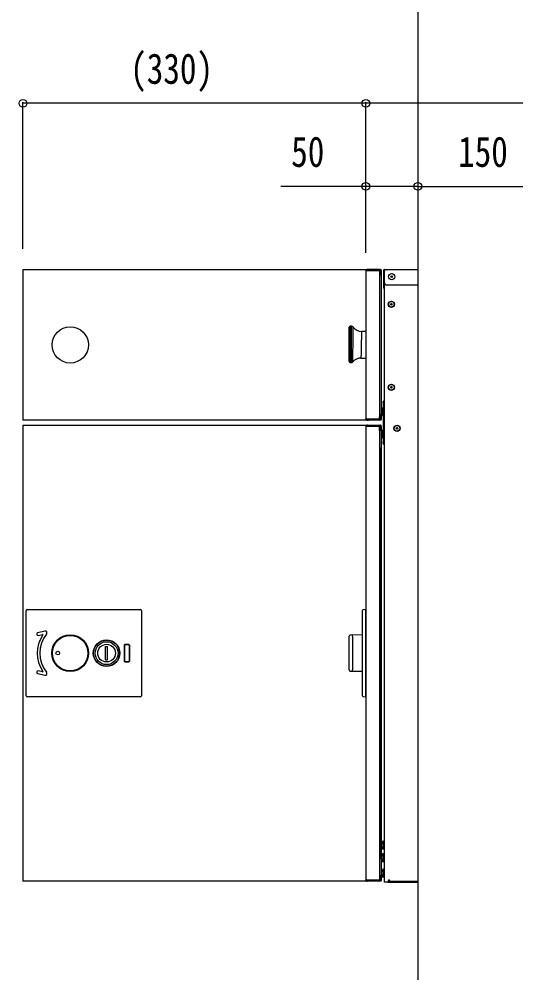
# Model space of a CAD drawing. Units: millimetres, scale not verified. Extents: x -2102 to 2102, y -1485 to 1485.
# Drawn here: x 434 to 912, y -566 to 352 of the extents above; entities that cross this region are included whole.
import ezdxf
from ezdxf.enums import TextEntityAlignment as Align

# ---------------------------------------------------------------- set-up
doc = ezdxf.new("R2010")
doc.units = ezdxf.units.MM
doc.header["$LTSCALE"] = 8
doc.layers.add('0-3_YKK_A1', color=4, linetype='Continuous')
doc.layers.add('0-4_YKK_D', color=6, linetype='Continuous')
doc.styles.add('ＭＳ ゴシック', font='')
doc.styles.get('ＭＳ ゴシック').set_extended_font_data('MS Gothic')

msp = doc.modelspace()

# ---------------------------------------------------------------- linework, layer by layer
at = {"layer": '0-3_YKK_A1'}
for p, q in [((817.61, 312.5), (817.61, -787.5)), ((437.513, 111.2), (781.746, 111.2)), ((437.513, 111.2), (437.513, -33.8)), ((767.61, 110.4), (767.61, 110.2)), ((770.01, 111.2), (768.41, 111.2)), ((770.01, 110.4), (768.41, 110.4)), ((768.41, 110.4), (768.41, 110.2)), ((770.01, 110.4), (770.01, 111.2)), ((776.27, 111.2), (770.01, 111.2)), ((770.01, 110.4), (776.27, 110.4)), ((776.27, 110.4), (776.27, 111.2)), ((780.61, 111.2), (776.27, 111.2)), ((776.27, 110.4), (780.61, 110.4)), ((780.61, 111.2), (780.61, 110.4)), ((780.81, 111.2), (780.61, 111.2)), ((780.81, 110.4), (780.61, 110.4)), ((780.81, 110.4), (780.81, 108.2)), ((781.61, 110.4), (781.61, 108.2)), ((781.906, 111.2), (781.746, 111.2)), ((781.906, 111.2), (782.156, 111.2)), ((781.906, 111.133), (781.906, 111.2)), ((782.146, 110.4), (782.146, 110.2)), ((782.156, 110.4), (782.146, 110.4)), ((782.156, 110.4), (782.156, 111.2)), ((784.51, 110.4), (784.51, 110.2)), ((785.51, 111.2), (785.31, 111.2)), ((785.51, 110.4), (785.31, 110.4)), ((785.31, 110.4), (785.31, 110.2)), ((785.51, 111.2), (817.61, 111.2)), ((785.51, 111.2), (785.51, 110.4)), ((785.51, 98.2), (785.51, 110.4)), ((767.61, 110.2), (767.61, -32.8)), ((767.61, 110.2), (768.81, 110.2)), ((768.81, 110.2), (776.27, 110.2)), ((776.27, 110.2), (780.61, 110.2)), ((780.61, 110.2), (780.61, -32.8)), ((780.81, 108.2), (780.81, 106.2)), ((780.81, 106.2), (781.61, 106.2)), ((781.61, 106.2), (781.61, 108.2)), ((782.546, 110.2), (782.146, 110.2)), ((782.546, -32.8), (782.546, 110.2)), ((785.31, 110.2), (784.51, 110.2)), ((784.51, 110.2), (784.51, 109.7)), ((784.51, 109.7), (784.51, 98.2)), ((785.31, 109.7), (785.31, 110.2)), ((785.31, 98.2), (785.31, 109.7)), ((784.51, 98.2), (784.51, 96.2)), ((784.51, 96.2), (784.51, 93.5)), ((785.31, 96.2), (785.31, 93.5)), ((817.61, 96.2), (787.51, 96.2)), ((751.61, 39.033), (751.61, 55.533)), ((753.61, 56.533), (752.61, 56.533)), ((752.61, 56.533), (752.61, 39.033)), ((753.61, 39.033), (753.61, 56.533)), ((767.61, 51.533), (763.357, 51.533)), ((767.61, 53.699), (767.61, 23.701)), ((767.61, 51.533), (767.61, 25.867)), ((751.61, 22.533), (751.61, 39.033)), ((752.61, 39.033), (752.61, 21.533)), ((753.61, 21.533), (753.61, 39.033)), ((752.61, 21.533), (753.61, 21.533)), ((762.842, 25.867), (767.61, 25.867)), ((784.11, -16.1), (784.11, -16.3)), ((784.11, -17.3), (784.11, -55.3)), ((784.91, -16.3), (784.91, -16.1)), ((784.91, -55.3), (784.91, -17.3)), ((784.061, -21.75), (784.11, -21.75)), ((784.11, -29.85), (784.11, -21.75)), ((784.91, -47.3), (784.91, -25.8)), ((781.746, -33.8), (437.513, -33.8)), ((767.61, -32.8), (768.81, -32.8)), ((767.61, -33), (767.61, -32.8)), ((768.41, -33), (768.41, -32.8)), ((768.41, -33), (770.01, -33)), ((768.41, -33.8), (770.01, -33.8)), ((768.81, -32.8), (776.27, -32.8)), ((770.01, -33), (770.01, -33.8)), ((770.01, -33), (776.27, -33)), ((776.27, -32.8), (780.61, -32.8)), ((776.27, -33), (780.61, -33)), ((780.61, -33.8), (776.27, -33.8)), ((780.61, -33.8), (780.61, -33)), ((780.81, -33), (780.61, -33)), ((780.81, -33.8), (780.61, -33.8)), ((780.81, -33), (780.81, -30.8)), ((781.61, -30.8), (781.61, -28.8)), ((781.61, -33), (781.61, -30.8)), ((781.906, -33.8), (781.746, -33.8)), ((781.906, -33.8), (781.906, -33.733)), ((782.156, -33.8), (781.906, -33.8)), ((782.146, -33), (782.146, -32.8)), ((782.546, -32.8), (782.146, -32.8)), ((782.146, -33), (782.156, -33)), ((782.156, -33.8), (782.156, -33)), ((784.061, -29.85), (784.11, -29.85)), ((437.513, -38.8), (781.746, -38.8)), ((437.513, -38.8), (437.513, -477.8)), ((767.61, -39.6), (768.41, -39.6)), ((767.61, -39.6), (767.61, -39.8)), ((767.61, -39.6), (768.41, -39.6)), ((767.61, -39.6), (767.61, -39.8)), ((767.61, -39.8), (768.41, -39.8)), ((767.61, -39.8), (768.41, -39.8)), ((768.61, -38.8), (768.41, -38.8)), ((768.61, -38.8), (768.41, -38.8)), ((768.41, -39.6), (768.41, -39.8)), ((768.61, -39.6), (768.41, -39.6)), ((768.41, -39.6), (768.41, -39.8)), ((768.61, -39.6), (768.41, -39.6)), ((768.41, -39.8), (780.61, -39.8)), ((768.41, -39.8), (780.61, -39.8)), ((768.61, -38.8), (768.61, -39.6)), ((769.11, -38.8), (768.61, -38.8)), ((768.61, -38.8), (768.61, -39.6)), ((769.11, -38.8), (768.61, -38.8)), ((768.61, -39.6), (769.11, -39.6)), ((768.61, -39.6), (769.11, -39.6)), ((769.11, -38.8), (780.81, -38.8)), ((769.11, -38.8), (780.81, -38.8)), ((780.61, -39.6), (769.11, -39.6)), ((780.61, -39.6), (769.11, -39.6)), ((780.61, -39.6), (780.61, -38.8)), ((780.61, -39.6), (780.61, -38.8)), ((780.61, -39.6), (780.81, -39.6)), ((780.61, -39.6), (780.81, -39.6)), ((780.61, -39.8), (780.61, -476.8)), ((780.61, -39.8), (780.61, -476.8)), ((780.81, -43.8), (780.81, -39.6)), ((780.81, -43.8), (780.81, -39.6)), ((781.61, -43.8), (780.81, -43.8)), ((781.61, -43.8), (780.81, -43.8)), ((781.61, -43.8), (781.61, -39.6)), ((781.61, -43.8), (781.61, -39.6)), ((781.906, -38.8), (781.746, -38.8)), ((781.906, -38.8), (782.156, -38.8)), ((781.906, -38.867), (781.906, -38.8)), ((782.146, -39.6), (782.146, -39.8)), ((782.156, -39.6), (782.146, -39.6)), ((782.546, -39.8), (782.146, -39.8)), ((782.156, -39.6), (782.156, -38.8)), ((782.546, -476.8), (782.546, -39.8)), ((784.061, -43.25), (784.11, -43.25)), ((784.11, -51.35), (784.11, -43.25)), ((784.061, -51.35), (784.11, -51.35)), ((780.61, -60.8), (782.11, -60.8)), ((782.11, -60.8), (782.11, -455.8)), ((784.11, -56.3), (784.11, -55.3)), ((784.91, -56.3), (784.11, -56.3)), ((784.11, -56.3), (784.11, -56.5)), ((784.91, -55.3), (784.91, -56.3)), ((784.91, -56.5), (784.91, -56.3)), ((440.513, -299.344), (440.513, -217.344)), ((441.513, -216.344), (550.513, -216.344)), ((551.513, -217.344), (551.513, -299.344)), ((764.11, -217.523), (764.11, -218.519)), ((764.11, -218.519), (764.11, -298.081)), ((767.61, -298.308), (767.61, -218.292)), ((458.456, -237.146), (451.664, -238.839)), ((452.269, -241.265), (456.238, -240.275)), ((751.51, -274.561), (751.51, -242.039)), ((764.11, -240.837), (752.492, -241.039)), ((754.514, -241.03), (754.51, -241.013)), ((516.972, -251.845), (518.972, -251.843)), ((516.985, -264.845), (516.972, -251.845)), ((518.985, -264.843), (518.972, -251.843)), ((534.978, -250.594), (534.978, -266.094)), ((535.078, -250.694), (535.078, -265.994)), ((539.478, -250.094), (535.478, -250.094)), ((539.378, -250.194), (535.578, -250.194)), ((539.878, -250.694), (539.878, -265.994)), ((539.978, -250.594), (539.978, -266.094)), ((516.985, -264.845), (518.985, -264.843)), ((456.238, -276.412), (452.269, -275.422)), ((535.478, -266.594), (539.478, -266.594)), ((535.578, -266.494), (539.378, -266.494)), ((752.492, -275.561), (764.11, -275.763)), ((451.664, -277.848), (458.456, -279.542)), ((550.513, -300.344), (441.513, -300.344)), ((764.11, -298.081), (764.11, -299.077)), ((765.023, -300.074), (767.61, -300.3)), ((767.61, -300.3), (767.61, -298.308)), ((784.261, -439.25), (784.31, -439.25)), ((784.31, -439.25), (784.31, -447.35)), ((785.31, -439.8), (784.31, -439.8)), ((784.31, -439.8), (784.31, -446.8)), ((785.31, -439.8), (785.31, -446.8)), ((784.261, -447.35), (784.31, -447.35)), ((785.31, -446.8), (784.31, -446.8)), ((780.61, -455.8), (782.11, -455.8)), ((784.261, -451.25), (784.31, -451.25)), ((784.31, -451.25), (784.31, -459.35)), ((785.31, -451.8), (784.31, -451.8)), ((784.31, -451.8), (784.31, -458.8)), ((785.31, -458.8), (784.31, -458.8)), ((785.31, -451.8), (785.31, -458.8)), ((784.261, -459.35), (784.31, -459.35)), ((784.261, -466.25), (784.31, -466.25)), ((784.31, -466.25), (784.31, -474.35)), ((785.31, -466.8), (784.31, -466.8)), ((784.31, -466.8), (784.31, -473.8)), ((785.31, -466.8), (785.31, -473.8)), ((767.61, -477), (767.61, -476.8)), ((767.61, -477), (767.61, -476.8)), ((768.41, -476.8), (780.61, -476.8)), ((768.41, -477), (768.41, -476.8)), ((768.41, -476.8), (780.61, -476.8)), ((768.41, -477), (768.41, -476.8)), ((768.41, -477), (768.61, -477)), ((768.41, -477), (768.61, -477)), ((769.11, -477), (768.61, -477)), ((769.11, -477), (768.61, -477)), ((769.11, -477), (780.61, -477)), ((769.11, -477), (780.61, -477)), ((780.81, -477), (780.61, -477)), ((780.61, -477), (780.81, -477)), ((780.61, -477), (780.61, -477.8)), ((780.81, -477), (780.61, -477)), ((780.61, -477), (780.81, -477)), ((780.61, -477), (780.61, -477.8)), ((780.81, -472.8), (780.81, -477)), ((781.61, -472.8), (780.81, -472.8)), ((780.81, -472.8), (780.81, -477)), ((781.61, -472.8), (780.81, -472.8)), ((781.61, -472.8), (781.61, -477)), ((781.61, -472.8), (781.61, -477)), ((782.146, -477), (782.146, -476.8)), ((782.546, -476.8), (782.146, -476.8)), ((782.146, -477), (782.156, -477)), ((782.156, -477.8), (782.156, -477)), ((784.261, -474.35), (784.31, -474.35)), ((785.31, -473.8), (784.31, -473.8)), ((789.31, -476.8), (789.31, -478.3)), ((789.31, -476.8), (790.31, -476.8)), ((790.31, -477.2), (790.31, -476.8)), ((790.31, -477.2), (790.31, -478)), ((781.746, -477.8), (437.513, -477.8)), ((768.41, -477.8), (768.61, -477.8)), ((768.41, -477.8), (768.61, -477.8)), ((780.61, -477.8), (769.11, -477.8)), ((780.61, -477.8), (769.11, -477.8)), ((780.61, -477.8), (780.81, -477.8)), ((780.61, -477.8), (780.81, -477.8)), ((781.906, -477.8), (781.746, -477.8)), ((781.906, -477.8), (781.906, -477.733)), ((782.156, -477.8), (781.906, -477.8)), ((786.11, -478.8), (785.31, -478.8)), ((788.81, -478.8), (786.11, -478.8)), ((789.81, -478), (788.81, -478)), ((788.81, -478.8), (789.81, -478.8)), ((790.81, -478), (789.81, -478)), ((790.31, -478), (817.61, -478)), ((790.81, -478.8), (790.81, -478)), ((790.81, -478), (817.61, -478)), ((790.81, -478.8), (817.61, -478.8)), ((799.51, -478.8), (805.51, -478.8))]:
    msp.add_line(p, q, dxfattribs=at)
for points in [[(967.61, 312.5), (967.61, 322.5), (967.61, 512.5), (942.61, 512.5), (842.61, 512.5), (817.61, 512.5), (817.61, 322.5), (817.61, 312.5)], [(782.146, 110.4), (782.139, 110.556), (782.116, 110.706), (782.079, 110.844), (782.029, 110.966), (781.968, 111.065), (781.899, 111.139), (781.824, 111.185), (781.746, 111.2)], [(786.11, 110.2), (785.31, 110.2), (785.31, -478.8)], [(784.51, 96.2), (785.31, 96.2), (785.31, 98.2)], [(755.192, 38.7), (755.196, 40.08), (755.199, 41.455), (755.203, 42.811), (755.206, 44.172), (755.21, 45.501), (755.213, 46.782), (755.216, 48.004), (755.219, 49.164), (755.221, 50.254), (755.224, 51.264), (755.226, 52.181), (755.228, 53.004), (755.23, 53.729), (755.231, 54.347), (755.232, 54.852), (755.233, 55.24), (755.234, 55.512), (755.234, 55.665), (755.234, 55.688)], [(763.357, 51.525), (763.356, 51.509), (763.354, 51.398), (763.35, 51.193), (763.345, 50.897), (763.338, 50.523), (763.329, 50.068), (763.318, 49.517), (763.306, 48.888), (763.293, 48.204), (763.279, 47.455), (763.263, 46.621), (763.245, 45.73), (763.228, 44.814), (763.209, 43.856), (763.189, 42.832), (763.168, 41.779), (763.137, 40.229), (763.105, 38.632)], [(755.149, 22.271), (755.149, 22.271), (755.149, 22.386), (755.15, 22.618), (755.15, 22.964), (755.152, 23.421), (755.153, 23.984), (755.155, 24.654), (755.157, 25.426), (755.16, 26.292), (755.162, 27.243), (755.165, 28.28), (755.168, 29.396), (755.171, 30.578), (755.174, 31.815), (755.178, 33.108), (755.181, 34.446), (755.185, 35.816), (755.189, 37.204), (755.192, 38.7)], [(763.105, 38.632), (763.082, 37.482), (763.061, 36.425), (763.04, 35.384), (763.018, 34.337), (762.997, 33.321), (762.978, 32.373), (762.959, 31.467), (762.941, 30.588), (762.924, 29.768), (762.908, 29.034), (762.894, 28.366), (762.881, 27.754), (762.87, 27.221), (762.861, 26.785), (762.853, 26.43), (762.848, 26.154), (762.844, 25.969), (762.842, 25.879), (762.842, 25.878)], [(784.11, -17.3), (784.11, -16.3), (784.91, -16.3), (784.91, -17.3)], [(776.27, -33), (776.27, -33.8), (770.01, -33.8)], [(781.61, -28.8), (780.81, -28.8), (780.81, -30.8)], [(782.146, -33), (782.139, -33.156), (782.116, -33.306), (782.079, -33.444), (782.029, -33.566), (781.968, -33.665), (781.899, -33.739), (781.824, -33.785), (781.746, -33.8)], [(767.61, -39.8), (767.61, -476.8), (768.41, -476.8)], [(767.61, -39.8), (767.61, -476.8), (768.41, -476.8)], [(782.146, -39.6), (782.139, -39.444), (782.116, -39.294), (782.079, -39.156), (782.029, -39.034), (781.968, -38.935), (781.899, -38.861), (781.824, -38.815), (781.746, -38.8)], [(767.61, -218.292), (767.61, -216.3), (765.023, -216.526)], [(466.567, -252.752), (466.846, -251.991), (467.161, -251.243), (467.513, -250.506), (467.9, -249.786), (468.319, -249.087), (468.768, -248.412), (469.247, -247.76), (469.756, -247.132), (470.296, -246.526), (470.866, -245.943), (471.464, -245.387), (472.086, -244.861), (472.727, -244.369), (473.389, -243.907), (474.072, -243.478), (474.775, -243.08), (475.499, -242.714), (476.244, -242.38), (477.004, -242.081), (477.778, -241.819), (478.564, -241.592), (479.362, -241.403), (480.168, -241.251), (480.98, -241.137), (481.798, -241.062)], [(466.752, -252.871), (467.023, -252.124), (467.33, -251.387), (467.673, -250.661), (468.05, -249.951), (468.459, -249.259), (468.9, -248.589), (469.37, -247.943), (469.866, -247.322), (470.389, -246.727), (470.939, -246.156), (471.516, -245.611), (472.121, -245.09), (472.75, -244.597), (473.399, -244.135), (474.065, -243.706), (474.749, -243.31), (475.45, -242.945), (476.168, -242.612), (476.905, -242.312), (477.66, -242.045), (478.429, -241.813), (479.209, -241.617), (479.998, -241.458), (480.794, -241.336), (481.596, -241.252)], [(480.592, -241.365), (480.792, -241.336), (480.992, -241.311), (481.193, -241.289), (481.394, -241.269), (481.596, -241.252)], [(754.936, -258.306), (754.94, -256.707), (754.95, -255.13), (754.965, -253.573), (754.976, -252.806), (754.987, -252.054), (755, -251.316), (755.014, -250.593), (755.028, -249.885), (755.044, -249.19), (755.059, -248.51), (755.074, -247.848), (755.088, -247.208), (755.099, -246.589), (755.106, -245.99), (755.108, -245.413), (755.103, -244.856), (755.087, -244.323), (755.059, -243.819), (755.04, -243.58), (755.018, -243.35), (754.992, -243.129), (754.964, -242.918), (754.932, -242.717), (754.897, -242.526), (754.86, -242.346), (754.82, -242.178), (754.78, -242.02), (754.739, -241.875), (754.699, -241.743), (754.661, -241.623), (754.627, -241.515), (754.597, -241.419), (754.573, -241.333), (754.554, -241.259), (754.541, -241.194), (754.531, -241.139), (754.524, -241.093), (754.519, -241.057), (754.514, -241.03)], [(481.798, -275.625), (480.98, -275.55), (480.167, -275.436), (479.361, -275.284), (478.563, -275.095), (477.776, -274.868), (477.003, -274.605), (476.248, -274.309), (475.511, -273.979), (474.79, -273.615), (474.087, -273.218), (473.401, -272.787), (472.732, -272.322), (472.084, -271.825), (471.464, -271.301), (470.872, -270.75), (470.306, -270.172), (469.767, -269.568), (469.256, -268.938), (468.772, -268.28), (468.319, -267.599), (467.9, -266.901), (467.516, -266.187), (467.167, -265.457), (466.852, -264.712), (466.571, -263.95), (466.326, -263.172), (466.116, -262.381), (465.945, -261.583), (465.812, -260.783), (465.717, -259.978), (465.659, -259.17), (465.64, -258.358), (465.658, -257.542), (465.716, -256.724), (465.812, -255.91), (465.945, -255.103), (466.116, -254.307), (466.323, -253.524), (466.567, -252.752)], [(481.596, -275.435), (480.794, -275.351), (479.998, -275.23), (479.209, -275.071), (478.43, -274.875), (477.662, -274.643), (476.907, -274.376), (476.171, -274.076), (475.453, -273.744), (474.752, -273.38), (474.069, -272.983), (473.402, -272.554), (472.752, -272.092), (472.123, -271.599), (471.519, -271.079), (470.943, -270.534), (470.393, -269.964), (469.869, -269.369), (469.373, -268.748), (468.903, -268.102), (468.462, -267.432), (468.054, -266.744), (467.68, -266.041), (467.34, -265.323), (467.033, -264.59), (466.761, -263.843), (466.522, -263.08), (466.319, -262.304), (466.152, -261.519), (466.022, -260.732), (465.93, -259.943), (465.874, -259.15), (465.855, -258.355), (465.873, -257.557), (465.929, -256.757), (466.022, -255.96), (466.151, -255.172), (466.316, -254.396), (466.516, -253.629), (466.752, -252.871)], [(754.51, -275.587), (754.519, -275.543), (754.524, -275.507), (754.531, -275.461), (754.541, -275.407), (754.554, -275.342), (754.573, -275.267), (754.597, -275.182), (754.626, -275.086), (754.66, -274.979), (754.698, -274.859), (754.738, -274.728), (754.778, -274.585), (754.819, -274.43), (754.858, -274.263), (754.895, -274.085), (754.93, -273.896), (754.962, -273.696), (754.991, -273.485), (755.017, -273.264), (755.039, -273.033), (755.059, -272.793), (755.087, -272.288), (755.102, -271.755), (755.108, -271.198), (755.106, -270.62), (755.099, -270.022), (755.088, -269.404), (755.074, -268.764), (755.06, -268.104), (755.044, -267.424), (755.029, -266.729), (755.014, -266.02), (755, -265.297), (754.987, -264.56), (754.976, -263.809), (754.966, -263.044), (754.95, -261.484), (754.94, -259.905), (754.936, -258.306)], [(768.61, -477), (768.61, -477.8), (769.11, -477.8)], [(768.61, -477), (768.61, -477.8), (769.11, -477.8)], [(782.146, -477), (782.139, -477.156), (782.116, -477.306), (782.079, -477.444), (782.029, -477.566), (781.968, -477.665), (781.899, -477.739), (781.824, -477.785), (781.746, -477.8)], [(789.81, -478), (789.81, -478.8), (790.81, -478.8)]]:
    msp.add_lwpolyline(points, dxfattribs=at)
for centre, radius in [((792.51, 104.2), 3), ((792.51, 104.2), 0.75), ((792.11, 77.7), 3), ((792.11, 77.7), 2.7), ((792.11, 77.7), 0.75), ((483.013, 38.556), 17.5), ((792.11, -2.3), 3), ((792.11, -2.3), 2.7), ((792.11, -2.3), 0.75), ((797.61, -41.8), 3), ((797.61, -41.8), 2.7), ((797.61, -41.8), 0.75), ((483.013, -258.344), 17.685), ((482.978, -258.344), 17.5), ((482.978, -258.344), 17.112), ((517.978, -258.344), 12.75), ((518.013, -258.344), 12.75), ((518.013, -258.344), 12.75), ((517.978, -258.344), 12.5), ((517.978, -258.344), 11), ((471.013, -258.344), 1.75), ((517.978, -258.344), 8.5)]:
    msp.add_circle(centre, radius, dxfattribs=at)
for centre, radius, start, end in [((768.41, 110.4), 0.8, 90, 180), ((780.81, 110.4), 0.8, 0, 90), ((785.31, 110.4), 0.8, 90, 180), ((784.51, 93.5), 0.8, 270, 0), ((787.51, 98.2), 2, 180, 270), ((752.61, 55.533), 1, 90, 180), ((753.61, 54.533), 2, 35.40045, 90), ((763.357, 61.533), 10, 215.74252, 269.99576), ((752.61, 22.533), 1, 180, 270), ((753.61, 23.533), 2, 270, 320.64181), ((762.841, 15.867), 10, 90.00341, 140.22532), ((784.11, -16.1), 0.8, 0, 90), ((789.229, -25.8), 6.685, 144.03574, 215.96426), ((784.061, -22.05), 0.3, 90, 144.03574), ((768.41, -33), 0.8, 180, 270), ((780.81, -33), 0.8, 270, 0), ((784.061, -29.55), 0.3, 215.96426, 270), ((768.41, -39.6), 0.8, 90, 180), ((768.41, -39.6), 0.8, 90, 180), ((780.81, -39.6), 0.8, 0, 90), ((780.81, -39.6), 0.8, 0, 90), ((789.229, -47.3), 6.685, 144.03574, 215.96426), ((784.061, -43.55), 0.3, 90, 144.03574), ((784.061, -51.05), 0.3, 215.96426, 270), ((784.11, -56.5), 0.8, 270, 0), ((441.513, -217.344), 1, 90, 180), ((550.513, -217.344), 1, 0, 90), ((765.11, -217.523), 1, 95, 180), ((451.966, -240.052), 1.25, 104, 284), ((458.879, -238.844), 1.75, 321.02124, 104), ((482.978, -258.344), 31.75, 146.31167, 213.68833), ((482.978, -258.344), 29.25, 141.02124, 218.97876), ((456.31, -240.566), 0.3, 326.31167, 104), ((504.296, -265.166), 32.972, 133.02751, 133.50945), ((752.51, -242.039), 1, 91, 180), ((535.478, -250.594), 0.5, 90, 180), ((535.578, -250.694), 0.5, 90, 180), ((539.378, -250.694), 0.5, 0, 90), ((539.478, -250.594), 0.5, 0, 90), ((535.478, -266.094), 0.5, 180, 270), ((535.578, -265.994), 0.5, 180, 270), ((539.378, -265.994), 0.5, 270, 0), ((539.478, -266.094), 0.5, 270, 0), ((451.966, -276.635), 1.25, 76, 256), ((504.296, -251.522), 32.972, 226.49055, 226.97249), ((752.51, -274.561), 1, 180, 269), ((456.31, -276.121), 0.3, 256, 33.68833), ((458.879, -277.844), 1.75, 256, 38.97876), ((441.513, -299.344), 1, 180, 270), ((550.513, -299.344), 1, 270, 0), ((765.11, -299.077), 1, 180, 265), ((789.429, -443.3), 6.685, 144.03574, 215.96426), ((784.261, -439.55), 0.3, 90, 144.03574), ((784.261, -447.05), 0.3, 215.96426, 270), ((789.429, -455.3), 6.685, 144.03574, 215.96426), ((784.261, -451.55), 0.3, 90, 144.03574), ((784.261, -459.05), 0.3, 215.96426, 270), ((789.429, -470.3), 6.685, 144.03574, 215.96426), ((784.261, -466.55), 0.3, 90, 144.03574), ((768.41, -477), 0.8, 180, 270), ((768.41, -477), 0.8, 180, 270), ((780.81, -477), 0.8, 270, 0), ((780.81, -477), 0.8, 270, 0), ((784.261, -474.05), 0.3, 215.96426, 270), ((788.81, -478.3), 0.5, 270, 0)]:
    msp.add_arc(centre, radius, start, end, dxfattribs=at)
at = {"layer": '0-4_YKK_D'}
for p, q in [((437.513, 131.2), (437.513, 272.2)), ((767.61, 271.2), (437.513, 271.2)), ((767.61, 127.2), (767.61, 272.2)), ((767.61, 131.2), (767.61, 272.2)), ((1327.41, 271.2), (767.61, 271.2)), ((767.61, 127.2), (767.61, 192.2)), ((817.61, 191.2), (967.61, 191.2))]:
    msp.add_line(p, q, dxfattribs=at)
msp.add_lwpolyline([(817.61, 191.2), (767.61, 191.2), (685.677, 191.2)], dxfattribs=at)
for centre in [(437.513, 271.2), (767.61, 271.2), (767.61, 271.2), (767.61, 191.2), (817.61, 191.2), (817.61, 191.2)]:
    msp.add_circle(centre, 3.75, dxfattribs=at)

# ---------------------------------------------------------------- texts
at = {"layer": '0-4_YKK_D', "style": 'ＭＳ ゴシック', "width": 0.8}
for s, p in [('(330)', (540.695, 281.2)), ('50', (695.677, 201.2)), ('150', (856.343, 201.2))]:
    msp.add_text(s, height=29.33, dxfattribs=at).set_placement(p, align=Align.BOTTOM_LEFT)

doc.saveas('drawing.dxf')
